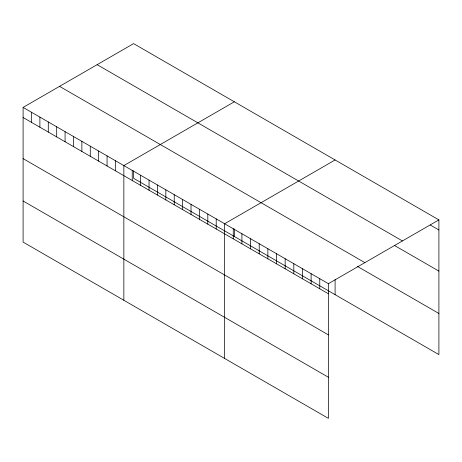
<?xml version="1.0" encoding="UTF-8"?>
<svg xmlns="http://www.w3.org/2000/svg" width="462" height="462" viewBox="0 0 462 462"><rect width="100%" height="100%" fill="white"/><g stroke="black" fill="none" stroke-linecap="round" stroke-linejoin="round"><path stroke-width="0.69" d="M23.1 107.409L328.413 283.685L328.413 418.376L23.1 242.105L23.1 107.409L133.587 43.624L438.9 219.895L438.9 354.591L133.587 178.315L133.587 170.778M234.338 101.79L123.856 165.581L123.856 300.277M335.094 159.962L224.607 223.752L224.607 358.443M328.413 283.685L438.9 219.895M430.249 225L438.9 229.995M97.124 64.674L402.442 240.945M394.409 245.426L438.9 271.107M59.558 86.359L364.876 262.635M357.34 266.383L438.9 313.473M23.1 117.51L328.413 293.78M23.1 158.628L328.413 334.898M23.1 200.987L328.413 377.258M335.094 279.579L335.094 294.658M319.762 278.69L319.762 288.785M311.111 273.695L311.111 283.795M302.46 268.699L302.46 278.8M293.815 263.704L293.815 273.804M285.164 258.714L285.164 268.809M276.513 253.719L276.513 263.814M267.862 248.723L267.862 258.824M259.211 243.728L259.211 253.829M250.56 238.733L250.56 248.833M241.909 233.737L241.909 243.838M234.338 228.95L234.338 236.486M233.258 228.748L233.258 238.842M216.21 218.901L216.21 229.002M207.813 214.056L207.813 224.157M199.417 209.211L199.417 219.306M191.025 204.36L191.025 214.46M182.629 199.515L182.629 209.609M174.232 194.664L174.232 204.764M165.835 189.818L165.835 199.919M157.438 184.973L157.438 195.068M149.041 180.122L149.041 190.223M140.644 175.277L140.644 185.372M132.248 170.426L132.248 180.527M115.46 160.736L115.46 170.83M107.063 155.885L107.063 165.985M98.666 151.039L98.666 161.14M90.269 146.194L90.269 156.289M81.872 141.343L81.872 151.444M73.475 136.498L73.475 146.593M65.078 131.647L65.078 141.747M56.687 126.802L56.687 136.902M48.291 121.956L48.291 132.051M39.894 117.105L39.894 127.206M31.497 112.26L31.497 122.355"/></g></svg>
